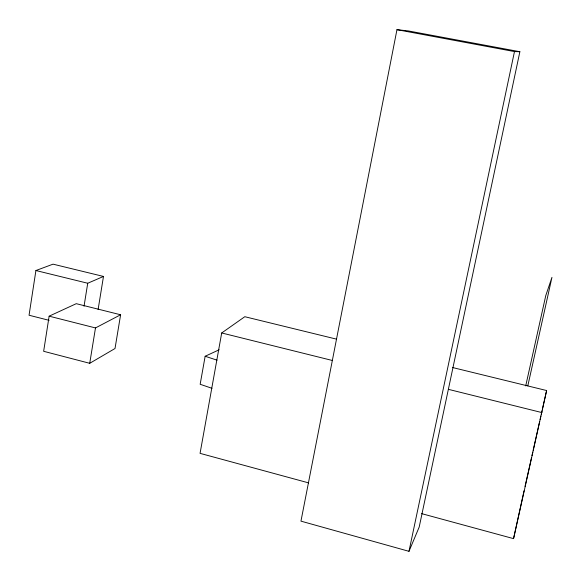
<?xml version="1.0" encoding="UTF-8"?>
<svg xmlns="http://www.w3.org/2000/svg" width="581" height="581" viewBox="0 0 581 581"><rect width="100%" height="100%" fill="white"/><g stroke="black" fill="none" stroke-linecap="round" stroke-linejoin="round"><path stroke-width="0.87" d="M98.109 309.499L103.483 276.44L53.045 264.159L35.913 270.528L29.05 315.236L49.102 320.334M49.131 316.173L43.648 351.294L89.728 363.307L115.016 348.513L120.608 314.771L76.256 303.681L49.131 316.173L95.487 327.931L120.608 314.771M84.034 306.231L87.731 283.245L103.483 276.44M89.728 363.307L95.487 327.931M219.153 349.784L205.151 356.255L200.162 384.281L211.985 388.304M336.319 339.093L244.804 316.71L221.702 332.964L200.06 453.354L308.642 482.891M396.961 29.675L300.958 521.142L408.98 551.325L419.192 527.054L519.872 51.716L408.24 30.916L396.961 29.675L514.475 51.578L519.872 51.716M408.98 551.325L514.475 51.578M421.603 513.626L513.553 538.638L546.619 390.534L452.468 367.504M513.553 538.638L524.04 490.822M525.718 385.893L545.784 295.555L551.95 277.369L527.817 385.849M525.035 486.428L531.571 457.392M531.964 455.635L532.755 452.112M533.155 450.355L539.691 421.327M540.083 419.562L540.875 416.047M541.274 414.289L542.066 410.767M542.458 409.009L546.619 390.534M35.913 270.528L87.731 283.245M221.702 332.964L332.55 360.532M448.677 389.408L541.935 412.59M205.151 356.255L217.04 360.162"/></g></svg>
